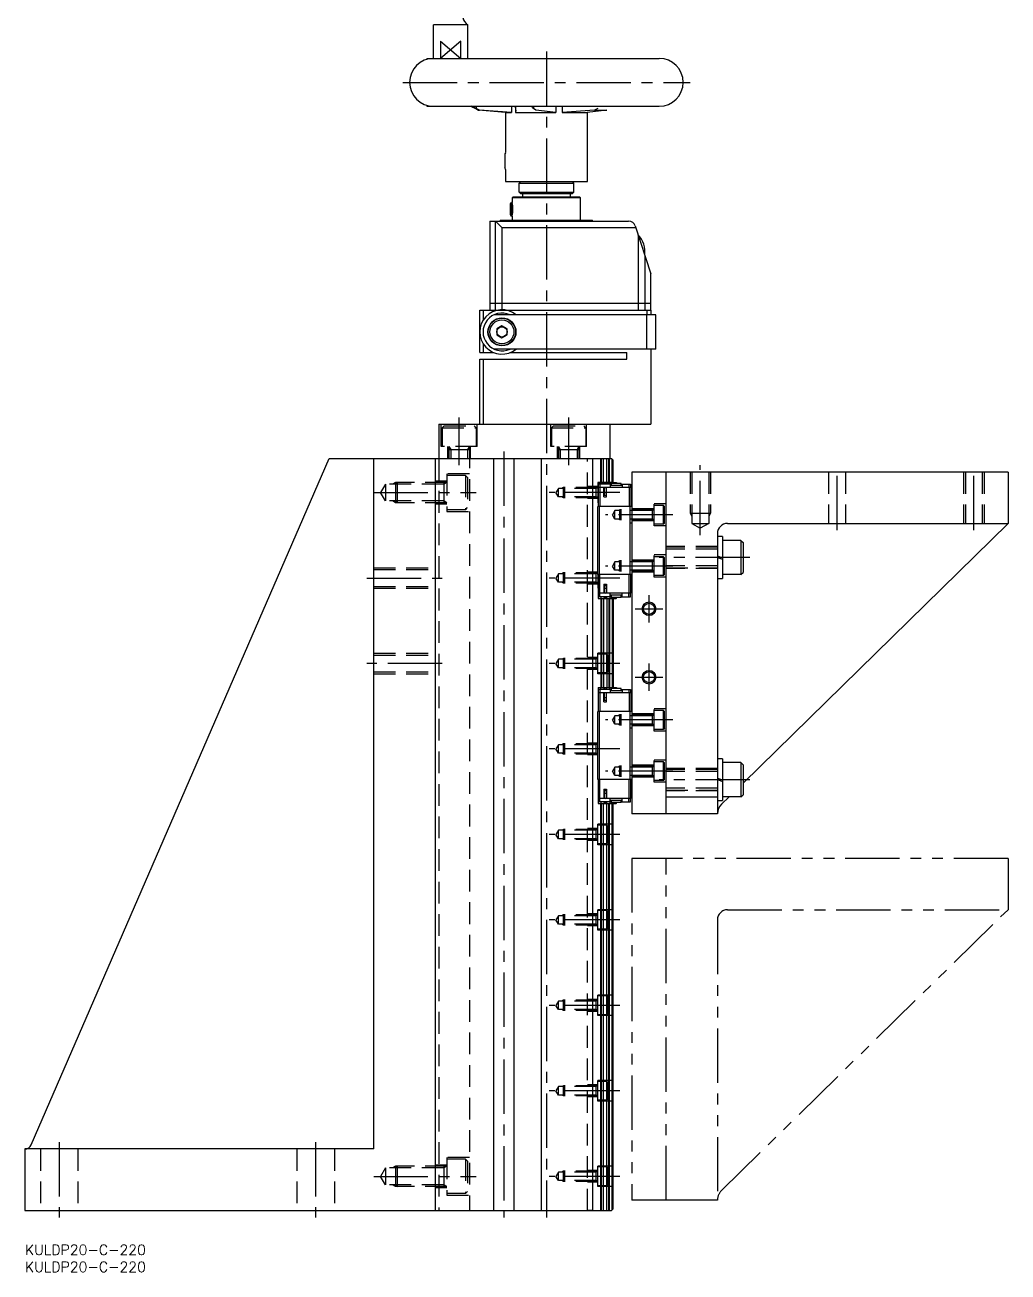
# Model space of a CAD drawing. Extents: x -2 to 500, y -8 to 573.
# Drawn here: x 0 to 287.5, y -8 to 356.8 of the extents above; entities that cross this region are included whole.
import ezdxf

# ---------------------------------------------------------------- set-up
doc = ezdxf.new("R2010")
doc.units = 0
doc.header["$LTSCALE"] = 0.5
for name, pattern in [('CENTER', [50.8, 31.75, -6.35, 6.35, -6.35]), ('DASHED', [19.05, 12.7, -6.35]), ('PHANTOM', [63.5, 31.75, -6.35, 6.35, -6.35, 6.35, -6.35])]:
    doc.linetypes.add(name, pattern=pattern)
for name, color, linetype in [('MSM_CENTER', 1, 'CENTER'), ('MSM_CONTINUOUS', 7, 'CONTINUOUS'), ('MSM_DASHED', 4, 'DASHED'), ('MSM_IMAGINARY', 6, 'PHANTOM'), ('MSM_NARROW', 5, 'CONTINUOUS'), ('MSM_PART_NUMBER', 7, 'CONTINUOUS')]:
    doc.layers.add(name, color=color, linetype=linetype)
doc.styles.get("Standard").update_dxf_attribs({"font": 'txt.shx', "height": 3, "bigfont": 'bigfont.shx'})

# ---------------------------------------------------------------- blocks, each defined once
blk = doc.blocks.new('*U2')
at = {"layer": 'MSM_PART_NUMBER'}
blk.add_text('KULDP20-C-220', height=3, dxfattribs=at).set_placement((0, -3))
blk = doc.blocks.new('*U3')
at = {"layer": 'MSM_PART_NUMBER'}
blk.add_text('KULDP20-C-220', height=3, dxfattribs=at).set_placement((0, -8))

msp = doc.modelspace()

# ---------------------------------------------------------------- linework, layer by layer
at = {"layer": 'MSM_CENTER'}
for p, q in [((152.5, 349), (152.5, 8)), ((110.5, 340), (194.5, 340)), ((127, 228), (127, 242)), ((159, 242), (159, 228)), ((140, 232), (140, 8)), ((197.5, 207.58), (197.5, 228)), ((237.5, 209), (237.5, 228)), ((277.5, 209), (277.5, 228)), ((101.98, 220), (132, 220)), ((174, 220), (153.29, 220)), ((189.5, 213.5), (169.79, 213.5)), ((212, 201), (185.5, 201)), ((189.5, 198.5), (169.79, 198.5)), ((100, 195), (122, 195)), ((174, 195), (153.29, 195)), ((182.5, 182), (182.5, 190)), ((178.5, 186), (186.5, 186)), ((122, 170), (100, 170)), ((174, 170), (153.29, 170)), ((182.5, 162), (182.5, 170)), ((178.5, 166), (186.5, 166)), ((189.5, 153.5), (169.79, 153.5)), ((174, 145), (153.29, 145)), ((189.5, 138.5), (169.79, 138.5)), ((212, 136), (185.5, 136)), ((174, 120), (153.29, 120)), ((174, 95), (153.29, 95)), ((174, 70), (153.29, 70)), ((174, 45), (153.29, 45)), ((10, 30), (10, 8)), ((85, 30), (85, 8)), ((101.98, 20), (132, 20)), ((174, 20), (153.29, 20))]:
    msp.add_line(p, q, dxfattribs=at)
at = {"layer": 'MSM_CONTINUOUS'}
for p, q in [((129.5, 356.79), (119.5, 356.79)), ((119.5, 347), (119.5, 356.79)), ((129.5, 347), (129.5, 356.79)), ((121.5, 352), (121.5, 347)), ((127.5, 347), (127.5, 352)), ((117.5, 347), (117.5, 346.71)), ((117.5, 347), (185.5, 347)), ((117.5, 333.29), (117.5, 333)), ((117.5, 333), (185.5, 333)), ((131.92, 332.31), (130.61, 333)), ((131.92, 333), (131.92, 332.31)), ((132.9, 331.82), (131.92, 332.31)), ((142.24, 333), (142.24, 331.14)), ((143.41, 333), (143.41, 331.14)), ((143.52, 331.82), (143.53, 332.31)), ((148.75, 333), (148.75, 332.31)), ((149.37, 331.82), (148.75, 332.31)), ((155.24, 333), (155.24, 331.14)), ((157.15, 333), (157.15, 331.14)), ((167.53, 332.31), (166.55, 331.82)), ((140.5, 331.14), (132.66, 331.82)), ((132.66, 331.82), (132.9, 331.82)), ((142.24, 331.14), (132.9, 331.82)), ((140.5, 331.14), (140.5, 319.49)), ((140.5, 331.14), (142.24, 331.14)), ((143.52, 331.82), (143.41, 331.14)), ((143.41, 331.14), (155.24, 331.14)), ((155.24, 331.14), (149.37, 331.82)), ((166.55, 331.82), (157.15, 331.14)), ((157.15, 331.14), (164.46, 331.14)), ((170.17, 331.82), (164.46, 331.14)), ((164.5, 311), (164.5, 331.14)), ((166.55, 331.82), (170.17, 331.82)), ((140.51, 319.42), (140.3, 319.06)), ((140.3, 319.06), (140.3, 314.95)), ((140.51, 314.58), (140.3, 314.95)), ((140.5, 314.5), (140.5, 311)), ((140.5, 311), (164.5, 311)), ((144.5, 310.5), (145, 311)), ((144.5, 310.5), (160.5, 310.5)), ((144.5, 307.9), (144.5, 310.5)), ((160.5, 310.5), (160.01, 311)), ((160.5, 307.9), (160.5, 310.5)), ((144.5, 307.9), (160.5, 307.9)), ((144.5, 307.9), (145, 307.4)), ((160, 307.4), (145, 307.4)), ((145.5, 307.4), (145.5, 306.4)), ((159.5, 306.4), (159.5, 307.4)), ((160, 307.4), (160.5, 307.9)), ((142, 304.47), (142.25, 304.9)), ((142, 301.33), (142, 304.47)), ((142.25, 300.9), (142.25, 304.9)), ((142.5, 304.9), (142.25, 304.9)), ((142.5, 306.2), (142.7, 306.4)), ((162.5, 306.2), (142.5, 306.2)), ((142.5, 306.2), (142.5, 304.9)), ((162.3, 306.4), (142.7, 306.4)), ((162.5, 306.2), (162.3, 306.4)), ((162.5, 299.7), (162.5, 306.2)), ((136, 299.4), (176.55, 299.4)), ((136, 299.4), (136, 273.4)), ((139.59, 297.4), (137.59, 299.4)), ((137.63, 273.4), (137.63, 299.35)), ((139, 299.7), (166, 299.7)), ((139, 299.7), (139, 299.4)), ((142.25, 300.9), (142, 301.33)), ((142.25, 300.9), (142.5, 300.9)), ((142.5, 300.9), (142.5, 299.7)), ((166, 299.4), (166, 299.7)), ((139.59, 273.4), (139.59, 297.4)), ((178.65, 297.4), (139.59, 297.4)), ((178.45, 298.02), (183, 284.01)), ((179.41, 273.4), (179.41, 295.05)), ((181.37, 273.4), (181.37, 289.04)), ((183, 273.4), (183, 284.01)), ((136, 275.4), (183, 275.4)), ((133, 273.4), (183, 273.4)), ((133, 261), (133, 273.4)), ((134, 273.4), (134, 270.46)), ((184.5, 272), (137.14, 272)), ((181.82, 262), (181.82, 272)), ((182, 272), (182, 273.4)), ((183, 273.4), (183, 272)), ((184.5, 262), (184.5, 272)), ((139.5, 268.73), (138, 267.87)), ((138, 267.87), (138, 266.13)), ((141, 267.87), (139.5, 268.73)), ((141, 266.13), (141, 267.87)), ((134, 263.54), (134, 261)), ((138, 266.13), (139.5, 265.27)), ((139.5, 265.27), (141, 266.13)), ((133, 261), (137, 261)), ((184.5, 262), (137.14, 262)), ((142, 261), (176, 261)), ((176, 259), (176, 261)), ((183, 262), (183, 240)), ((133, 259), (176, 259)), ((133, 240), (133, 259)), ((134, 259), (134, 240)), ((121, 240), (183, 240)), ((121, 240), (121, 230)), ((171, 240), (171, 230)), ((1.83, 29.2), (88.98, 230)), ((88.98, 230), (171.5, 230)), ((88.98, 230), (120, 230)), ((102, 28), (102, 230)), ((120, 230), (120, 10)), ((137, 230), (137, 10)), ((143, 230), (143, 10)), ((151, 230), (151, 10)), ((166, 230), (166, 10)), ((168.44, 222.95), (168.44, 230)), ((168.65, 222.95), (168.65, 230)), ((169.2, 222.95), (169.2, 230)), ((170.2, 222.95), (170.2, 230)), ((170.75, 222.95), (170.75, 230)), ((170.96, 222.95), (170.96, 230)), ((172, 229.5), (171.5, 230)), ((171.7, 222.95), (171.7, 229.8)), ((172, 222.95), (172, 229.5)), ((167.6, 222.95), (172.93, 222.95)), ((167.6, 222.95), (167.6, 215.95)), ((168.39, 222.45), (168.39, 222.95)), ((169.52, 222.45), (169.26, 222.95)), ((169.61, 222.45), (169.35, 222.95)), ((169.79, 222.45), (170.05, 222.95)), ((169.88, 222.45), (170.14, 222.95)), ((171.01, 222.45), (171.01, 222.95)), ((171.4, 222.65), (171.4, 222.05)), ((174.4, 222.65), (171.4, 222.65)), ((171.63, 222.95), (171.63, 222.65)), ((172.93, 222.95), (173.11, 222.65)), ((174.4, 222.05), (174.4, 222.65)), ((177.5, 226), (177.5, 126)), ((287.5, 226), (177.5, 226)), ((187.5, 126), (187.5, 226)), ((287.5, 226), (287.5, 211)), ((171.4, 222.45), (167.6, 222.45)), ((177.2, 221.45), (167.6, 221.45)), ((168.1, 222.45), (168.1, 215.95)), ((169.3, 218.75), (169.3, 221.45)), ((169.3, 220.65), (169.35, 220.65)), ((169.3, 220.19), (169.35, 220.19)), ((169.35, 221.1), (169.35, 219.25)), ((169.35, 220.05), (170.05, 220.05)), ((169.35, 219.25), (170.05, 219.25)), ((169.61, 222.45), (169.61, 222.45)), ((170.05, 219.25), (170.05, 221.1)), ((170.05, 220.65), (170.1, 220.65)), ((170.05, 220.19), (170.1, 220.19)), ((170.1, 218.75), (170.1, 221.45)), ((171.1, 222.45), (171.1, 221.45)), ((174.7, 222.05), (171.1, 222.05)), ((174.4, 222.45), (177.1, 222.45)), ((174.7, 222.45), (174.7, 221.45)), ((176.6, 222.45), (176.6, 221.45)), ((176.7, 221.45), (176.7, 215.95)), ((177.1, 222.45), (177.1, 221.45)), ((177.2, 221.45), (177.2, 215.95)), ((167.5, 196.05), (167.5, 215.95)), ((177.5, 215.95), (167.5, 215.95)), ((168, 196.05), (168, 215.95)), ((169.3, 218.75), (170.1, 218.75)), ((177, 196.05), (177, 215.95)), ((177.5, 211.05), (177, 211.05)), ((202.5, 208), (202.5, 126)), ((205.5, 211), (287.5, 211)), ((210, 135.03), (287.5, 211)), ((204, 207.11), (202.5, 207.11)), ((204, 207.11), (204, 194.91)), ((209.4, 206.01), (204, 206.01)), ((209.4, 206.01), (209.4, 196.01)), ((209.4, 206.01), (210, 205.41)), ((210, 205.41), (210, 196.61)), ((202.5, 201.48), (204, 200.94)), ((202.5, 201.06), (204, 200.52)), ((177.5, 196.05), (167.5, 196.05)), ((167.6, 196.05), (167.6, 189.05)), ((168.1, 189.55), (168.1, 196.05)), ((176.7, 190.55), (176.7, 196.05)), ((177.2, 190.55), (177.2, 196.05)), ((202.5, 194.91), (204, 194.91)), ((209.4, 196.01), (204, 196.01)), ((209.4, 196.01), (210, 196.61)), ((177.2, 190.55), (167.6, 190.55)), ((169.3, 193.25), (169.3, 190.55)), ((169.3, 193.25), (170.1, 193.25)), ((169.3, 191.81), (169.35, 191.81)), ((169.3, 191.35), (169.35, 191.35)), ((169.35, 192.75), (169.35, 190.9)), ((170.05, 192.75), (169.35, 192.75)), ((170.05, 191.95), (169.35, 191.95)), ((170.05, 190.9), (170.05, 192.75)), ((170.05, 191.81), (170.1, 191.81)), ((170.05, 191.35), (170.1, 191.35)), ((170.1, 193.25), (170.1, 190.55)), ((171.1, 189.55), (171.1, 190.55)), ((174.7, 189.95), (171.1, 189.95)), ((171.4, 189.95), (171.4, 189.35)), ((174.4, 189.35), (174.4, 189.95)), ((174.7, 189.55), (174.7, 190.55)), ((176.6, 189.55), (176.6, 190.55)), ((177.1, 189.55), (177.1, 190.55)), ((171.4, 189.55), (167.6, 189.55)), ((167.6, 189.05), (172.93, 189.05)), ((168.39, 189.55), (168.39, 189.05)), ((168.44, 189.05), (168.44, 162.95)), ((168.65, 189.05), (168.65, 162.95)), ((169.2, 189.05), (169.2, 162.95)), ((169.52, 189.55), (169.26, 189.05)), ((169.61, 189.55), (169.35, 189.05)), ((169.61, 189.55), (169.61, 189.55)), ((169.79, 189.55), (170.05, 189.05)), ((169.88, 189.55), (170.14, 189.05)), ((170.2, 189.05), (170.2, 162.95)), ((170.75, 189.05), (170.75, 162.95)), ((170.96, 189.05), (170.96, 162.95)), ((171.01, 189.55), (171.01, 189.05)), ((174.4, 189.35), (171.4, 189.35)), ((171.63, 189.05), (171.63, 189.35)), ((171.7, 189.05), (171.7, 162.95)), ((172, 189.05), (172, 162.95)), ((172.93, 189.05), (173.11, 189.35)), ((174.4, 189.55), (177.1, 189.55)), ((167.6, 162.95), (167.6, 155.95)), ((167.6, 162.95), (172.93, 162.95)), ((171.4, 162.45), (167.6, 162.45)), ((177.2, 161.45), (167.6, 161.45)), ((168.1, 162.45), (168.1, 155.95)), ((168.39, 162.45), (168.39, 162.95)), ((169.52, 162.45), (169.26, 162.95)), ((169.3, 158.75), (169.3, 161.45)), ((169.3, 160.65), (169.35, 160.65)), ((169.61, 162.45), (169.35, 162.95)), ((169.35, 161.1), (169.35, 159.25)), ((169.61, 162.45), (169.61, 162.45)), ((169.79, 162.45), (170.05, 162.95)), ((169.88, 162.45), (170.14, 162.95)), ((170.05, 159.25), (170.05, 161.1)), ((170.05, 160.65), (170.1, 160.65)), ((170.1, 158.75), (170.1, 161.45)), ((171.01, 162.45), (171.01, 162.95)), ((171.1, 162.45), (171.1, 161.45)), ((174.7, 162.05), (171.1, 162.05)), ((171.4, 162.65), (171.4, 162.05)), ((174.4, 162.65), (171.4, 162.65)), ((171.63, 162.95), (171.63, 162.65)), ((172.93, 162.95), (173.11, 162.65)), ((174.4, 162.05), (174.4, 162.65)), ((174.4, 162.45), (177.1, 162.45)), ((174.7, 162.45), (174.7, 161.45)), ((176.6, 162.45), (176.6, 161.45)), ((176.7, 161.45), (176.7, 155.95)), ((177.1, 162.45), (177.1, 161.45)), ((177.2, 161.45), (177.2, 155.95)), ((169.3, 160.19), (169.35, 160.19)), ((169.3, 158.75), (170.1, 158.75)), ((169.35, 160.05), (170.05, 160.05)), ((169.35, 159.25), (170.05, 159.25)), ((170.05, 160.19), (170.1, 160.19)), ((167.5, 136.05), (167.5, 155.95)), ((177.5, 155.95), (167.5, 155.95)), ((168, 136.05), (168, 155.95)), ((177, 136.05), (177, 155.95)), ((177.5, 151.05), (177, 151.05)), ((204, 142.11), (202.5, 142.11)), ((204, 142.11), (204, 129.91)), ((209.4, 141.01), (204, 141.01)), ((209.4, 141.01), (209.4, 131.01)), ((209.4, 141.01), (210, 140.41)), ((210, 140.41), (210, 131.61)), ((177.5, 136.05), (167.5, 136.05)), ((167.6, 136.05), (167.6, 129.05)), ((168.1, 129.55), (168.1, 136.05)), ((176.7, 130.55), (176.7, 136.05)), ((177.2, 130.55), (177.2, 136.05)), ((202.5, 136.48), (204, 135.94)), ((202.5, 136.06), (204, 135.52)), ((169.3, 133.25), (169.3, 130.55)), ((169.3, 133.25), (170.1, 133.25)), ((169.3, 131.81), (169.35, 131.81)), ((169.3, 131.35), (169.35, 131.35)), ((169.35, 132.75), (169.35, 130.9)), ((170.05, 132.75), (169.35, 132.75)), ((170.05, 131.95), (169.35, 131.95)), ((170.05, 130.9), (170.05, 132.75)), ((170.05, 131.81), (170.1, 131.81)), ((170.05, 131.35), (170.1, 131.35)), ((170.1, 133.25), (170.1, 130.55)), ((209.4, 131.01), (210, 131.61)), ((177.2, 130.55), (167.6, 130.55)), ((171.4, 129.55), (167.6, 129.55)), ((167.6, 129.05), (172.93, 129.05)), ((168.39, 129.55), (168.39, 129.05)), ((168.44, 10), (168.44, 129.05)), ((168.65, 10), (168.65, 129.05)), ((169.2, 10), (169.2, 129.05)), ((169.52, 129.55), (169.26, 129.05)), ((169.61, 129.55), (169.35, 129.05)), ((169.61, 129.55), (169.61, 129.55)), ((169.79, 129.55), (170.05, 129.05)), ((169.88, 129.55), (170.14, 129.05)), ((170.2, 10), (170.2, 129.05)), ((170.75, 10), (170.75, 129.05)), ((170.96, 10), (170.96, 129.05)), ((171.01, 129.55), (171.01, 129.05)), ((171.1, 129.55), (171.1, 130.55)), ((174.7, 129.95), (171.1, 129.95)), ((171.4, 129.95), (171.4, 129.35)), ((174.4, 129.35), (171.4, 129.35)), ((171.63, 129.05), (171.63, 129.35)), ((171.7, 10.2), (171.7, 129.05)), ((172, 10.5), (172, 129.05)), ((172.93, 129.05), (173.11, 129.35)), ((174.4, 129.35), (174.4, 129.95)), ((174.4, 129.55), (177.1, 129.55)), ((174.7, 129.55), (174.7, 130.55)), ((176.6, 129.55), (176.6, 130.55)), ((177.1, 129.55), (177.1, 130.55)), ((187.5, 131), (202.5, 131)), ((202.5, 129.91), (204, 129.91)), ((203.7, 128.86), (205.9, 131.01)), ((209.4, 131.01), (204, 131.01)), ((187.5, 126), (177.5, 126)), ((202.5, 126), (187.5, 126)), ((0, 28), (0, 10)), ((102, 28), (0, 28)), ((0, 10), (171.5, 10)), ((172, 10.5), (171.5, 10))]:
    msp.add_line(p, q, dxfattribs=at)
for centre, radius in [((139.5, 267), 4.1), ((139.5, 267), 4), ((139.5, 267), 3.5), ((139.5, 267), 1.5), ((182.5, 186), 1.62), ((182.5, 166), 1.62)]:
    msp.add_circle(centre, radius, dxfattribs=at)
for centre, radius, start, end in [((131.89, 360), 4, 157.5292, 233.3617), ((119.5, 340), 7, 90, 270), ((185.5, 340), 7, 270, 90), ((226.12, 508.64), 200, 241.4254, 242.1391), ((142.21, 332.33), 1.32, 359.1756, 30.4726), ((150.52, 334.57), 2.87, 213.1964, 232.0119), ((132.78, 302.9), 9.93, 348.3766, 11.6234), ((176.55, 297.4), 2, 18, 90), ((174.33, 290.47), 7, 351.2161, 44.7839), ((139.5, 267), 6.5, 50.2849, 309.7151), ((139.5, 267), 5.53, 64.7754, 295.2246), ((169.7, 221.1), 0.35, 0, 180), ((205.5, 208), 3, 90, 180), ((169.7, 190.9), 0.35, 180, 360), ((169.7, 161.1), 0.35, 0, 180), ((169.7, 130.9), 0.35, 180, 360), ((206.5, 126), 4, 134.428, 180), ((0, 30), 2, 270, 336.5392)]:
    msp.add_arc(centre, radius, start, end, dxfattribs=at)
at = {"layer": 'MSM_DASHED'}
for p, q in [((140.56, 314.5), (140.51, 314.58)), ((121.75, 233.5), (121.75, 240)), ((122, 238.9), (122.6, 239.5)), ((122, 238.9), (132, 238.9)), ((122, 238.9), (122, 233.5)), ((122.6, 239.5), (131.4, 239.5)), ((132, 238.9), (131.4, 239.5)), ((132, 238.9), (132, 233.5)), ((132.25, 233.5), (132.25, 240)), ((153.75, 233.5), (153.75, 240)), ((154, 238.9), (154.6, 239.5)), ((154, 238.9), (164, 238.9)), ((154, 238.9), (154, 233.5)), ((154.6, 239.5), (163.4, 239.5)), ((164, 238.9), (163.4, 239.5)), ((164, 238.9), (164, 233.5)), ((164.25, 233.5), (164.25, 240)), ((132.25, 233.5), (121.75, 233.5)), ((123.7, 230), (123.7, 233.5)), ((124, 233.5), (124.54, 232.56)), ((124, 233.5), (124, 230)), ((130, 233.5), (129.46, 232.56)), ((130, 233.5), (130, 10)), ((130.3, 230), (130.3, 233.5)), ((164.25, 233.5), (153.75, 233.5)), ((155.7, 230), (155.7, 233.5)), ((156, 233.5), (156.54, 232.56)), ((156, 233.5), (156, 230)), ((162, 233.5), (161.46, 232.56)), ((162, 233.5), (162, 230)), ((162.3, 230), (162.3, 233.5)), ((121, 230), (121, 10)), ((124, 232.56), (130, 232.56)), ((124.54, 232.56), (124.54, 230)), ((129.46, 232.56), (129.46, 230)), ((156, 232.56), (162, 232.56)), ((156.54, 232.56), (156.54, 230)), ((161.46, 232.56), (161.46, 230)), ((164.5, 10), (164.5, 230)), ((108.4, 223), (107.46, 222.46)), ((108.4, 222.46), (108.94, 223)), ((123.4, 223), (108.4, 223)), ((108.4, 223), (108.4, 217)), ((108.94, 217), (108.94, 223)), ((123.4, 223.3), (120, 223.3)), ((123.4, 223), (122.46, 222.46)), ((122.46, 223), (122.46, 217)), ((123.4, 225.5), (123.4, 214.5)), ((130, 225.5), (123.4, 225.5)), ((128.8, 225), (123.4, 225)), ((128.8, 225), (128.8, 215)), ((128.8, 225), (129.4, 224.4)), ((129.4, 224.4), (129.4, 215.6)), ((167.5, 223), (167.5, 217)), ((172, 223), (167.5, 223)), ((167.6, 222.75), (167.5, 222.75)), ((194.5, 226), (194.5, 214)), ((195.04, 226), (195.04, 211)), ((199.96, 226), (199.96, 211)), ((200.5, 226), (200.5, 214)), ((235, 226), (235, 211)), ((240, 226), (240, 211)), ((274.5, 226), (274.5, 211)), ((275.04, 226), (275.04, 211)), ((279.96, 226), (279.96, 211)), ((280.5, 226), (280.5, 211)), ((105.4, 222.46), (103.98, 220)), ((105.4, 217.54), (103.98, 220)), ((122.46, 222.46), (105.4, 222.46)), ((105.4, 222.46), (105.4, 217.54)), ((156, 221.23), (155.29, 220)), ((156, 218.77), (155.29, 220)), ((167.03, 221.23), (156, 221.23)), ((156, 218.77), (156, 221.23)), ((157.5, 221.5), (157.03, 221.23)), ((167.5, 221.5), (157.5, 221.5)), ((157.5, 221.23), (157.77, 221.5)), ((157.5, 218.5), (157.5, 221.5)), ((157.77, 221.5), (157.77, 218.5)), ((167.5, 221.75), (164.5, 221.75)), ((167.5, 221.5), (167.03, 221.23)), ((167.03, 218.5), (167.03, 221.5)), ((122.46, 217.54), (105.4, 217.54)), ((108.4, 217), (107.46, 217.54)), ((108.4, 217.54), (108.94, 217)), ((123.4, 217), (108.4, 217)), ((120, 216.7), (123.4, 216.7)), ((123.4, 217), (122.46, 217.54)), ((128.8, 215), (129.4, 215.6)), ((167.03, 218.77), (156, 218.77)), ((157.5, 218.5), (157.03, 218.77)), ((157.77, 218.5), (157.5, 218.77)), ((167.5, 218.5), (157.5, 218.5)), ((167.5, 218.25), (164.5, 218.25)), ((167.5, 218.5), (167.03, 218.77)), ((167.6, 217.25), (167.5, 217.25)), ((167.6, 217), (167.5, 217)), ((184, 215.25), (177.5, 215.25)), ((187.5, 216.75), (184, 216.75)), ((184, 210.25), (184, 216.75)), ((186.7, 216.25), (184, 216.25)), ((186.7, 210.75), (186.7, 216.25)), ((186.7, 216.25), (187, 215.95)), ((187, 211.05), (187, 215.95)), ((128.8, 215), (123.4, 215)), ((123.4, 214.5), (130, 214.5)), ((172.5, 214.73), (171.79, 213.5)), ((172.5, 212.27), (171.79, 213.5)), ((183.53, 214.73), (172.5, 214.73)), ((172.5, 212.27), (172.5, 214.73)), ((183.53, 212.27), (172.5, 212.27)), ((174, 215), (173.53, 214.73)), ((174, 212), (173.53, 212.27)), ((174, 212), (174, 215)), ((184, 215), (174, 215)), ((174, 214.73), (174.27, 215)), ((174.27, 212), (174, 212.27)), ((184, 212), (174, 212)), ((174.27, 215), (174.27, 212)), ((184, 211.75), (177.5, 211.75)), ((184, 215), (183.53, 214.73)), ((183.53, 212), (183.53, 215)), ((184, 212), (183.53, 212.27)), ((194.5, 214), (200.5, 214)), ((194.5, 214), (195.04, 213.06)), ((200.5, 214), (199.96, 213.06)), ((186.7, 210.75), (184, 210.75)), ((187.5, 210.25), (184, 210.25)), ((187, 211.05), (186.7, 210.75)), ((195.04, 211), (199.96, 211)), ((195.04, 211), (197.5, 209.58)), ((199.96, 211), (197.5, 209.58)), ((187.5, 201.75), (184, 201.75)), ((184, 195.25), (184, 201.75)), ((186.7, 201.25), (184, 201.25)), ((186.7, 195.75), (186.7, 201.25)), ((186.7, 201.25), (187, 200.95)), ((187, 196.05), (187, 200.95)), ((202.5, 204.25), (187.5, 204.25)), ((202.5, 204), (187.5, 204)), ((202.5, 203.46), (187.5, 203.46)), ((102, 198), (120, 198)), ((102, 197.46), (120, 197.46)), ((172.5, 199.73), (171.79, 198.5)), ((172.5, 197.27), (171.79, 198.5)), ((183.53, 199.73), (172.5, 199.73)), ((172.5, 197.27), (172.5, 199.73)), ((183.53, 197.27), (172.5, 197.27)), ((174, 200), (173.53, 199.73)), ((174, 197), (173.53, 197.27)), ((174, 197), (174, 200)), ((184, 200), (174, 200)), ((174, 199.73), (174.27, 200)), ((174.27, 197), (174, 197.27)), ((184, 197), (174, 197)), ((174.27, 200), (174.27, 197)), ((184, 200.25), (177.5, 200.25)), ((184, 200), (183.53, 199.73)), ((183.53, 197), (183.53, 200)), ((184, 197), (183.53, 197.27)), ((202.5, 198.54), (187.5, 198.54)), ((187.5, 198), (202.5, 198)), ((202.5, 197.75), (187.5, 197.75)), ((156, 196.23), (155.29, 195)), ((156, 193.77), (155.29, 195)), ((167.03, 196.23), (156, 196.23)), ((156, 193.77), (156, 196.23)), ((167.03, 193.77), (156, 193.77)), ((157.5, 196.5), (157.03, 196.23)), ((157.5, 193.5), (157.03, 193.77)), ((167.5, 196.5), (157.5, 196.5)), ((157.5, 196.23), (157.77, 196.5)), ((157.5, 193.5), (157.5, 196.5)), ((157.77, 193.5), (157.5, 193.77)), ((167.5, 193.5), (157.5, 193.5)), ((157.77, 196.5), (157.77, 193.5)), ((167.5, 196.75), (164.5, 196.75)), ((167.5, 196.5), (167.03, 196.23)), ((167.03, 193.5), (167.03, 196.5)), ((167.5, 193.5), (167.03, 193.77)), ((167.5, 196.05), (167.5, 192)), ((184, 196.75), (177.5, 196.75)), ((186.7, 195.75), (184, 195.75)), ((187.5, 195.25), (184, 195.25)), ((187, 196.05), (186.7, 195.75)), ((102, 192.54), (120, 192.54)), ((102, 192), (120, 192)), ((167.5, 193.25), (164.5, 193.25)), ((167.6, 192.25), (167.5, 192.25)), ((167.6, 192), (167.5, 192)), ((102, 173), (120, 173)), ((102, 172.46), (120, 172.46)), ((157.5, 171.5), (157.03, 171.23)), ((167.5, 171.5), (157.5, 171.5)), ((157.5, 171.23), (157.77, 171.5)), ((157.5, 168.5), (157.5, 171.5)), ((157.77, 171.5), (157.77, 168.5)), ((167.5, 171.75), (164.5, 171.75)), ((167.5, 171.5), (167.03, 171.23)), ((167.03, 168.5), (167.03, 171.5)), ((172, 173), (167.5, 173)), ((167.5, 167), (167.5, 173)), ((170.2, 172.75), (167.5, 172.75)), ((170.2, 167.25), (170.2, 172.75)), ((170.2, 172.75), (170.5, 172.45)), ((170.5, 167.55), (170.5, 172.45)), ((156, 171.23), (155.29, 170)), ((156, 168.77), (155.29, 170)), ((167.03, 171.23), (156, 171.23)), ((156, 168.77), (156, 171.23)), ((167.03, 168.77), (156, 168.77)), ((157.5, 168.5), (157.03, 168.77)), ((157.77, 168.5), (157.5, 168.77)), ((167.5, 168.5), (157.5, 168.5)), ((167.5, 168.25), (164.5, 168.25)), ((167.5, 168.5), (167.03, 168.77)), ((102, 167.54), (120, 167.54)), ((102, 167), (120, 167)), ((170.2, 167.25), (167.5, 167.25)), ((172, 167), (167.5, 167)), ((170.5, 167.55), (170.2, 167.25)), ((172.5, 154.73), (171.79, 153.5)), ((172.5, 152.27), (171.79, 153.5)), ((183.53, 154.73), (172.5, 154.73)), ((172.5, 152.27), (172.5, 154.73)), ((174, 155), (173.53, 154.73)), ((174, 152), (174, 155)), ((184, 155), (174, 155)), ((174, 154.73), (174.27, 155)), ((174.27, 155), (174.27, 152)), ((184, 155.25), (177.5, 155.25)), ((184, 155), (183.53, 154.73)), ((183.53, 152), (183.53, 155)), ((187.5, 156.75), (184, 156.75)), ((184, 150.25), (184, 156.75)), ((186.7, 156.25), (184, 156.25)), ((186.7, 150.75), (186.7, 156.25)), ((186.7, 156.25), (187, 155.95)), ((187, 151.05), (187, 155.95)), ((183.53, 152.27), (172.5, 152.27)), ((174, 152), (173.53, 152.27)), ((174.27, 152), (174, 152.27)), ((184, 152), (174, 152)), ((184, 151.75), (177.5, 151.75)), ((184, 152), (183.53, 152.27)), ((186.7, 150.75), (184, 150.75)), ((187.5, 150.25), (184, 150.25)), ((187, 151.05), (186.7, 150.75)), ((156, 146.23), (155.29, 145)), ((167.03, 146.23), (156, 146.23)), ((156, 143.77), (156, 146.23)), ((157.5, 146.5), (157.03, 146.23)), ((167.5, 146.5), (157.5, 146.5)), ((157.5, 146.23), (157.77, 146.5)), ((157.5, 143.5), (157.5, 146.5)), ((157.77, 146.5), (157.77, 143.5)), ((167.5, 146.75), (164.5, 146.75)), ((167.5, 146.5), (167.03, 146.23)), ((167.03, 143.5), (167.03, 146.5)), ((156, 143.77), (155.29, 145)), ((167.03, 143.77), (156, 143.77)), ((157.5, 143.5), (157.03, 143.77)), ((157.77, 143.5), (157.5, 143.77)), ((167.5, 143.5), (157.5, 143.5)), ((167.5, 143.25), (164.5, 143.25)), ((167.5, 143.5), (167.03, 143.77)), ((172.5, 139.73), (171.79, 138.5)), ((183.53, 139.73), (172.5, 139.73)), ((172.5, 137.27), (172.5, 139.73)), ((174, 140), (173.53, 139.73)), ((174, 137), (174, 140)), ((184, 140), (174, 140)), ((174, 139.73), (174.27, 140)), ((174.27, 140), (174.27, 137)), ((184, 140.25), (177.5, 140.25)), ((184, 140), (183.53, 139.73)), ((183.53, 137), (183.53, 140)), ((187.5, 141.75), (184, 141.75)), ((184, 135.25), (184, 141.75)), ((186.7, 141.25), (184, 141.25)), ((186.7, 135.75), (186.7, 141.25)), ((186.7, 141.25), (187, 140.95)), ((187, 136.05), (187, 140.95)), ((202.5, 139.25), (187.5, 139.25)), ((202.5, 139), (187.5, 139)), ((172.5, 137.27), (171.79, 138.5)), ((183.53, 137.27), (172.5, 137.27)), ((174, 137), (173.53, 137.27)), ((174.27, 137), (174, 137.27)), ((184, 137), (174, 137)), ((184, 136.75), (177.5, 136.75)), ((184, 137), (183.53, 137.27)), ((186.7, 135.75), (184, 135.75)), ((187.5, 135.25), (184, 135.25)), ((187, 136.05), (186.7, 135.75)), ((202.5, 138.46), (187.5, 138.46)), ((202.5, 133.54), (187.5, 133.54)), ((187.5, 133), (202.5, 133)), ((202.5, 132.75), (187.5, 132.75)), ((156, 121.23), (155.29, 120)), ((167.03, 121.23), (156, 121.23)), ((156, 118.77), (156, 121.23)), ((157.5, 121.5), (157.03, 121.23)), ((167.5, 121.5), (157.5, 121.5)), ((157.5, 121.23), (157.77, 121.5)), ((157.5, 118.5), (157.5, 121.5)), ((157.77, 121.5), (157.77, 118.5)), ((167.5, 121.75), (164.5, 121.75)), ((167.5, 121.5), (167.03, 121.23)), ((167.03, 118.5), (167.03, 121.5)), ((172, 123), (167.5, 123)), ((167.5, 117), (167.5, 123)), ((170.2, 122.75), (167.5, 122.75)), ((170.2, 117.25), (170.2, 122.75)), ((170.2, 122.75), (170.5, 122.45)), ((170.5, 117.55), (170.5, 122.45)), ((156, 118.77), (155.29, 120)), ((167.03, 118.77), (156, 118.77)), ((157.5, 118.5), (157.03, 118.77)), ((157.77, 118.5), (157.5, 118.77)), ((167.5, 118.5), (157.5, 118.5)), ((167.5, 118.25), (164.5, 118.25)), ((167.5, 118.5), (167.03, 118.77)), ((170.2, 117.25), (167.5, 117.25)), ((172, 117), (167.5, 117)), ((170.5, 117.55), (170.2, 117.25)), ((156, 96.23), (155.29, 95)), ((156, 93.77), (155.29, 95)), ((167.03, 96.23), (156, 96.23)), ((156, 93.77), (156, 96.23)), ((157.5, 96.5), (157.03, 96.23)), ((167.5, 96.5), (157.5, 96.5)), ((157.5, 96.23), (157.77, 96.5)), ((157.5, 93.5), (157.5, 96.5)), ((157.77, 96.5), (157.77, 93.5)), ((167.5, 96.75), (164.5, 96.75)), ((167.5, 96.5), (167.03, 96.23)), ((167.03, 93.5), (167.03, 96.5)), ((172, 98), (167.5, 98)), ((167.5, 92), (167.5, 98)), ((170.2, 97.75), (167.5, 97.75)), ((170.2, 92.25), (170.2, 97.75)), ((170.2, 97.75), (170.5, 97.45)), ((170.5, 92.55), (170.5, 97.45)), ((167.03, 93.77), (156, 93.77)), ((157.5, 93.5), (157.03, 93.77)), ((157.77, 93.5), (157.5, 93.77)), ((167.5, 93.5), (157.5, 93.5)), ((167.5, 93.25), (164.5, 93.25)), ((167.5, 93.5), (167.03, 93.77)), ((170.2, 92.25), (167.5, 92.25)), ((172, 92), (167.5, 92)), ((170.5, 92.55), (170.2, 92.25)), ((172, 73), (167.5, 73)), ((167.5, 67), (167.5, 73)), ((156, 71.23), (155.29, 70)), ((156, 68.77), (155.29, 70)), ((167.03, 71.23), (156, 71.23)), ((156, 68.77), (156, 71.23)), ((157.5, 71.5), (157.03, 71.23)), ((167.5, 71.5), (157.5, 71.5)), ((157.5, 71.23), (157.77, 71.5)), ((157.5, 68.5), (157.5, 71.5)), ((157.77, 71.5), (157.77, 68.5)), ((167.5, 71.75), (164.5, 71.75)), ((167.5, 71.5), (167.03, 71.23)), ((167.03, 68.5), (167.03, 71.5)), ((170.2, 72.75), (167.5, 72.75)), ((170.2, 67.25), (170.2, 72.75)), ((170.2, 72.75), (170.5, 72.45)), ((170.5, 67.55), (170.5, 72.45)), ((167.03, 68.77), (156, 68.77)), ((157.5, 68.5), (157.03, 68.77)), ((157.77, 68.5), (157.5, 68.77)), ((167.5, 68.5), (157.5, 68.5)), ((167.5, 68.25), (164.5, 68.25)), ((167.5, 68.5), (167.03, 68.77)), ((170.2, 67.25), (167.5, 67.25)), ((172, 67), (167.5, 67)), ((170.5, 67.55), (170.2, 67.25)), ((172, 48), (167.5, 48)), ((167.5, 42), (167.5, 48)), ((170.2, 47.75), (167.5, 47.75)), ((170.2, 42.25), (170.2, 47.75)), ((170.2, 47.75), (170.5, 47.45)), ((170.5, 42.55), (170.5, 47.45)), ((156, 46.23), (155.29, 45)), ((156, 43.77), (155.29, 45)), ((167.03, 46.23), (156, 46.23)), ((156, 43.77), (156, 46.23)), ((157.5, 46.5), (157.03, 46.23)), ((167.5, 46.5), (157.5, 46.5)), ((157.5, 46.23), (157.77, 46.5)), ((157.5, 43.5), (157.5, 46.5)), ((157.77, 46.5), (157.77, 43.5)), ((167.5, 46.75), (164.5, 46.75)), ((167.5, 46.5), (167.03, 46.23)), ((167.03, 43.5), (167.03, 46.5)), ((167.03, 43.77), (156, 43.77)), ((157.5, 43.5), (157.03, 43.77)), ((157.77, 43.5), (157.5, 43.77)), ((167.5, 43.5), (157.5, 43.5)), ((167.5, 43.25), (164.5, 43.25)), ((167.5, 43.5), (167.03, 43.77)), ((170.2, 42.25), (167.5, 42.25)), ((172, 42), (167.5, 42)), ((170.5, 42.55), (170.2, 42.25)), ((4.5, 28), (4.5, 10)), ((15.5, 28), (15.5, 10)), ((79.5, 28), (79.5, 10)), ((90.5, 28), (90.5, 10)), ((105.4, 22.46), (103.98, 20)), ((122.46, 22.46), (105.4, 22.46)), ((105.4, 22.46), (105.4, 17.54)), ((108.4, 23), (107.46, 22.46)), ((108.4, 22.46), (108.94, 23)), ((123.4, 23), (108.4, 23)), ((108.4, 23), (108.4, 17)), ((108.94, 17), (108.94, 23)), ((123.4, 23.3), (120, 23.3)), ((123.4, 23), (122.46, 22.46)), ((122.46, 23), (122.46, 17)), ((123.4, 25.5), (123.4, 14.5)), ((130, 25.5), (123.4, 25.5)), ((128.8, 25), (123.4, 25)), ((128.8, 25), (128.8, 15)), ((128.8, 25), (129.4, 24.4)), ((129.4, 24.4), (129.4, 15.6)), ((167.5, 17), (167.5, 23)), ((172, 23), (167.5, 23)), ((170.2, 22.75), (167.5, 22.75)), ((170.2, 17.25), (170.2, 22.75)), ((170.2, 22.75), (170.5, 22.45)), ((170.5, 17.55), (170.5, 22.45)), ((105.4, 17.54), (103.98, 20)), ((156, 21.23), (155.29, 20)), ((156, 18.77), (155.29, 20)), ((167.03, 21.23), (156, 21.23)), ((156, 18.77), (156, 21.23)), ((167.03, 18.77), (156, 18.77)), ((157.5, 21.5), (157.03, 21.23)), ((157.5, 18.5), (157.03, 18.77)), ((167.5, 21.5), (157.5, 21.5)), ((157.5, 21.23), (157.77, 21.5)), ((157.5, 18.5), (157.5, 21.5)), ((157.77, 18.5), (157.5, 18.77)), ((167.5, 18.5), (157.5, 18.5)), ((157.77, 21.5), (157.77, 18.5)), ((167.5, 21.75), (164.5, 21.75)), ((167.5, 18.25), (164.5, 18.25)), ((167.5, 21.5), (167.03, 21.23)), ((167.03, 18.5), (167.03, 21.5)), ((167.5, 18.5), (167.03, 18.77)), ((122.46, 17.54), (105.4, 17.54)), ((108.4, 17), (107.46, 17.54)), ((108.4, 17.54), (108.94, 17)), ((123.4, 17), (108.4, 17)), ((120, 16.7), (123.4, 16.7)), ((123.4, 17), (122.46, 17.54)), ((128.8, 15), (123.4, 15)), ((128.8, 15), (129.4, 15.6)), ((170.2, 17.25), (167.5, 17.25)), ((172, 17), (167.5, 17)), ((170.5, 17.55), (170.2, 17.25)), ((123.4, 14.5), (130, 14.5)), ((166, 10), (164.5, 10))]:
    msp.add_line(p, q, dxfattribs=at)
at = {"layer": 'MSM_IMAGINARY'}
for p, q in [((177.5, 113), (177.5, 13)), ((287.5, 113), (177.5, 113)), ((187.5, 13), (187.5, 113)), ((287.5, 113), (287.5, 98)), ((202.5, 95), (202.5, 13)), ((203.7, 15.86), (287.5, 98)), ((205.5, 98), (287.5, 98)), ((187.5, 13), (177.5, 13)), ((202.5, 13), (187.5, 13))]:
    msp.add_line(p, q, dxfattribs=at)
for centre, radius, start in [((205.5, 95), 3, 90), ((206.5, 13), 4, 134.428)]:
    msp.add_arc(centre, radius, start, 180, dxfattribs=at)
at = {"layer": 'MSM_NARROW'}
for p, q in [((127.5, 352), (121.5, 347)), ((121.5, 352), (127.5, 347))]:
    msp.add_line(p, q, dxfattribs=at)
for centre in [(182.5, 186), (182.5, 166)]:
    msp.add_circle(centre, 2, dxfattribs=at)

# ---------------------------------------------------------------- block references
at = {"layer": 'MSM_CONTINUOUS'}
for name in ['*U2', '*U3']:
    msp.add_blockref(name, (0, 0), dxfattribs=at)

doc.saveas('drawing.dxf')
